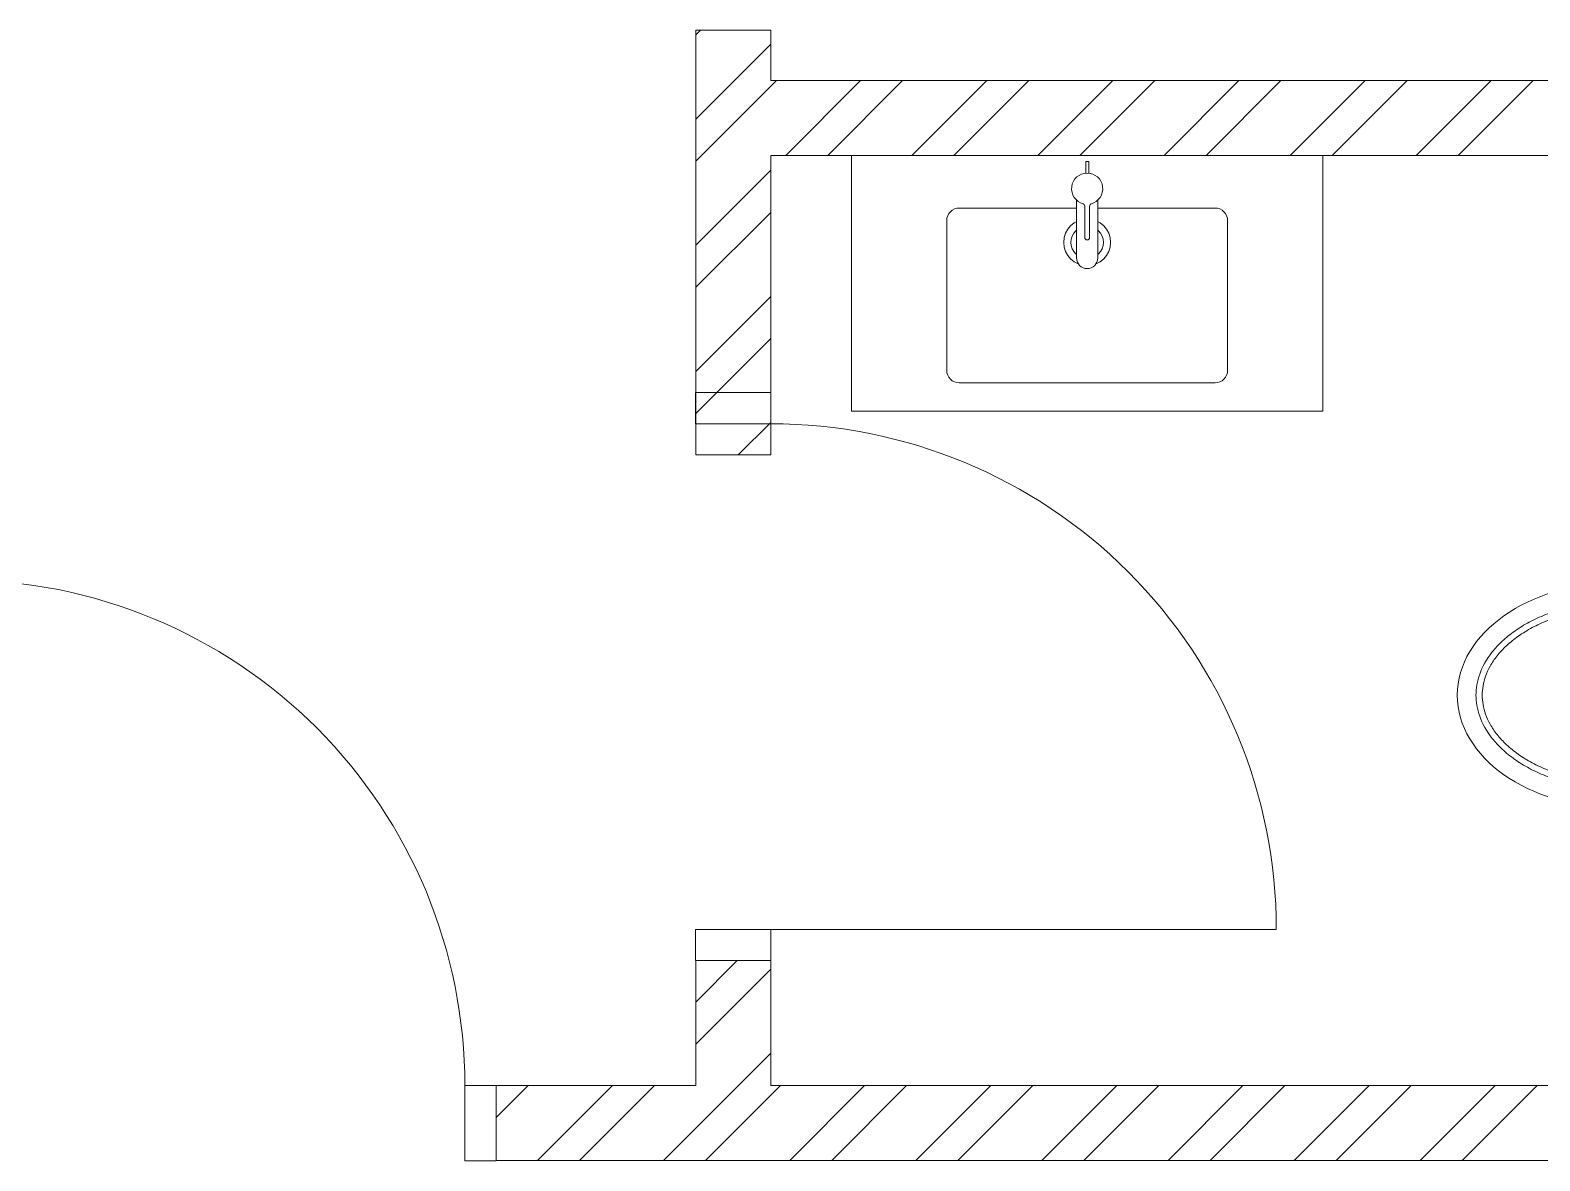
# Model space of a CAD drawing. Header units: millimetres. Extents: x 53645 to 137188, y 78097 to 135533.
# Drawn here: x 123516 to 125934, y 125225 to 127036 of the extents above; entities that cross this region are included whole.
import ezdxf

# ---------------------------------------------------------------- set-up
doc = ezdxf.new("R2010")
doc.units = ezdxf.units.MM
doc.set_wipeout_variables(frame=1)
for name, color, linetype, lineweight in [('doors_windows', 4, 'Continuous', 5), ('sanitary', 103, 'Continuous', 9), ('Wall2', 5, 'Continuous', 5)]:
    doc.layers.add(name, color=color, linetype=linetype, lineweight=lineweight)

# ---------------------------------------------------------------- blocks, each defined once
blk = doc.blocks.new('XR_TYPE 4_P1$0$Vero Basin 48x31')
at = {"color": 0, "linetype": 'Continuous'}
blk.add_lwpolyline([(-0.205, -0.035, 0.414214), (-0.225, -0.055), (-0.225, -0.295, 0.414214), (-0.205, -0.315), (0.205, -0.315, 0.414214), (0.225, -0.295), (0.225, -0.055, 0.414214), (0.205, -0.035)], format="xyb", close=True, dxfattribs=at)
for radius in [0.0375, 0.026]:
    blk.add_circle((0, -0.09), radius, dxfattribs=at)
blk = doc.blocks.new('XR_TYPE 4_P1$0$hansgrohe Metris S basin tap_TOP')
blk.add_wipeout([(0.0021, 0.0249), (0.0021, 0.0436), (-0.0029, 0.0436), (-0.0029, 0.0248), (-0.0042, 0.0246), (-0.0055, 0.0244), (-0.0081, 0.0236), (-0.0105, 0.0227), (-0.013, 0.0213), (-0.0155, 0.0196), (-0.0177, 0.0176), (-0.0194, 0.0157), (-0.021, 0.0136), (-0.0223, 0.0112), (-0.0225, 0.0109), (-0.0234, 0.0088), (-0.0243, 0.0059), (-0.0248, 0.0031), (-0.025, 0), (-0.0249, -0.0022), (-0.0245, -0.0052), (-0.0238, -0.0076), (-0.0228, -0.0104), (-0.0215, -0.0128), (-0.0201, -0.0149), (-0.0179, -0.0174), (-0.017, -0.0183), (-0.017, -0.111), (-0.0168, -0.1134), (-0.0164, -0.1154), (-0.0158, -0.1173), (-0.0147, -0.1195), (-0.0135, -0.1214), (-0.0122, -0.1229), (-0.0106, -0.1243), (-0.0086, -0.1257), (-0.0065, -0.1267), (-0.0044, -0.1274), (-0.0022, -0.1279), (0, -0.128), (0.0024, -0.1278), (0.0044, -0.1274), (0.0065, -0.1267), (0.0083, -0.1258), (0.0104, -0.1245), (0.012, -0.1231), (0.0136, -0.1212), (0.0147, -0.1196), (0.0158, -0.1173), (0.0164, -0.1156), (0.0169, -0.1129), (0.017, -0.111), (0.017, -0.0182), (0.0183, -0.017), (0.0198, -0.0152), (0.0216, -0.0126), (0.0227, -0.0105), (0.0238, -0.0076), (0.0245, -0.0051), (0.0249, -0.0024), (0.025, 0), (0.0247, 0.0039), (0.0243, 0.0058), (0.0234, 0.0088), (0.0223, 0.0113), (0.0212, 0.0132), (0.0195, 0.0157), (0.0177, 0.0177), (0.0156, 0.0195), (0.0131, 0.0213), (0.0108, 0.0225), (0.0074, 0.0239), (0.0053, 0.0244)])
for p, q in [((-0.017, -0.111), (-0.017, -0.0183)), ((0.017, -0.111), (0.017, -0.0182)), ((-0.004, -0.078), (-0.004, -0.0275)), ((0.004, -0.0275), (0.004, -0.078))]:
    blk.add_line(p, q)
blk.add_lwpolyline([(-0.0029, 0.0248), (-0.0029, 0.0436), (0.0021, 0.0436), (0.0021, 0.0249)])
for centre, radius, start, end in [((0, 0), 0.025, 284.3837, 255.6163), ((-0.0075, -0.0275), 0.00348, 359.0153, 68.563), ((0.0075, -0.0274), 0.00345, 111.1125, 181.3092), ((0, -0.078), 0.004, 180, 0), ((0, -0.111), 0.017, 180, 0)]:
    blk.add_arc(centre, radius, start, end)
blk = doc.blocks.new('jy6r')
at = {"color": 0}
for p, q in [((64668.2, -13271.9), (64373.4, -13271.8)), ((64668.2, -13631.9), (64668.2, -13271.9)), ((64589.5, -13301.9), (64373.4, -13301.8)), ((64571.7, -13311.9), (64373.4, -13311.8)), ((64601.8, -13347.4), (64624.8, -13347.4)), ((64624.8, -13347.4), (64624.6, -13554.5)), ((64624.6, -13554.5), (64602.2, -13554.5)), ((64571.5, -13591.9), (64373.2, -13591.8)), ((64589.3, -13601.9), (64373.2, -13601.8)), ((64668.2, -13631.9), (64373.2, -13631.8))]:
    blk.add_line(p, q, dxfattribs=at)
for radius, end in [(465.2, 17.4853), (485.2, 17.979)]:
    blk.add_arc((64127.9, -13451.7), radius, 341.9643, end, dxfattribs=at)
at = {"color": 0, "lineweight": 9, "extrusion": (0, 0, -1)}
blk.add_ellipse((64373.3, -13451.8), major_axis=(-255.1, 0.1), ratio=0.705489, start_param=0, end_param=1.570796, dxfattribs=at)
at = {"color": 0, "lineweight": 9}
blk.add_ellipse((64373.3, -13451.8), major_axis=(-255.1, 0.1), ratio=0.705489, start_param=0, end_param=1.570796, dxfattribs=at)
for points, knots in [([(64373.2, -13601.8), (64354.8, -13601.8), (64335.5, -13600.2), (64306.5, -13595.1), (64296.9, -13592.9), (64277.9, -13587.6), (64268.5, -13584.4), (64250.4, -13577.3), (64241.7, -13573.2), (64225.2, -13564.4), (64217.3, -13559.6), (64202.9, -13549.4), (64196.2, -13543.9), (64184.2, -13532.7), (64178.9, -13526.9), (64164.8, -13509.3), (64158.3, -13497.2), (64149.9, -13473.8), (64148.1, -13462.5), (64148.1, -13440.9), (64149.9, -13429.5), (64158.3, -13406.1), (64164.9, -13394.1), (64178.9, -13376.5), (64184.3, -13370.7), (64196.3, -13359.5), (64203, -13354), (64217.5, -13343.8), (64225.3, -13339), (64241.8, -13330.2), (64250.6, -13326.2), (64268.6, -13319.1), (64278, -13315.9), (64297, -13310.6), (64306.7, -13308.5), (64335.7, -13303.3), (64355, -13301.8), (64373.4, -13301.8)], [-1.570796, -1.570796, -1.570796, -1.570796, -1.308997, -1.308997, -1.178097, -1.178097, -1.047198, -1.047198, -0.916298, -0.916298, -0.785398, -0.785398, -0.654498, -0.654498, -0.523599, -0.523599, -0.261799, -0.261799, 0, 0, 0.261799, 0.261799, 0.523599, 0.523599, 0.654498, 0.654498, 0.785398, 0.785398, 0.916298, 0.916298, 1.047198, 1.047198, 1.178097, 1.178097, 1.308997, 1.308997, 1.570796, 1.570796, 1.570796, 1.570796]), ([(64373.2, -13591.8), (64355.4, -13591.8), (64336.6, -13590.3), (64308.6, -13585.3), (64299.2, -13583.2), (64280.9, -13578), (64271.9, -13575), (64254.5, -13568.1), (64246.1, -13564.2), (64230.2, -13555.8), (64222.8, -13551.2), (64209, -13541.4), (64202.7, -13536.3), (64191.4, -13525.7), (64186.4, -13520.3), (64177.7, -13509.4), (64174, -13503.8), (64167.9, -13492.9), (64165.4, -13487.5), (64161.6, -13476.9), (64160.3, -13471.7), (64158.5, -13461.5), (64158.1, -13456.5), (64158.1, -13446.8), (64158.5, -13441.9), (64160.3, -13431.7), (64161.6, -13426.5), (64165.4, -13415.9), (64167.9, -13410.5), (64174, -13399.5), (64177.7, -13394), (64186.4, -13383.1), (64191.4, -13377.6), (64202.8, -13367.1), (64209.1, -13362), (64222.9, -13352.3), (64230.3, -13347.7), (64246.2, -13339.2), (64254.6, -13335.4), (64272, -13328.5), (64281, -13325.5), (64299.4, -13320.4), (64308.7, -13318.2), (64336.8, -13313.3), (64355.5, -13311.8), (64373.4, -13311.8)], [-1.570796, -1.570796, -1.570796, -1.570796, -1.308997, -1.308997, -1.178097, -1.178097, -1.047198, -1.047198, -0.916298, -0.916298, -0.785398, -0.785398, -0.654498, -0.654498, -0.523599, -0.523599, -0.392699, -0.392699, -0.261799, -0.261799, -0.1309, -0.1309, 0, 0, 0.1309, 0.1309, 0.261799, 0.261799, 0.392699, 0.392699, 0.523599, 0.523599, 0.654498, 0.654498, 0.785398, 0.785398, 0.916298, 0.916298, 1.047198, 1.047198, 1.178097, 1.178097, 1.308997, 1.308997, 1.570796, 1.570796, 1.570796, 1.570796])]:
    blk.add_open_spline(points, degree=3, knots=knots, dxfattribs=at)
blk = doc.blocks.new('*U65')
at = {"color": 0, "linetype": 'ByBlock', "ltscale": 10}
blk.add_lwpolyline([(-860, 0), (-860, 810, -0.414214), (-50, 0)], format="xyb", dxfattribs=at)
at = {"color": 0}
for points in [[(-910, 0), (-860, 0), (-860, -120.6), (-910, -120.6)], [(-50, 0), (0, 0), (0, -120.6), (-50, -120.6)]]:
    blk.add_lwpolyline(points, close=True, dxfattribs=at)
blk = doc.blocks.new('*U67')
at = {"color": 0, "linetype": 'ByBlock', "ltscale": 10}
blk.add_lwpolyline([(-50, 0), (-50, 810, 0.414214), (-860, 0)], format="xyb", dxfattribs=at)
at = {"color": 0}
for points in [[(-910, 0), (-860, 0), (-860, -120.6), (-910, -120.6)], [(-50, 0), (0, 0), (0, -120.6), (-50, -120.6)]]:
    blk.add_lwpolyline(points, close=True, dxfattribs=at)

msp = doc.modelspace()

# ---------------------------------------------------------------- linework, layer by layer
at = {"layer": 'sanitary', "linetype": 'ByBlock', "lineweight": 0}
msp.add_lwpolyline([(124831.5, 126835.9), (125587.1, 126835.9), (125587.1, 126425.9), (124831.5, 126425.9)], close=True, dxfattribs=at)
at = {"layer": 'Wall2', "ltscale": 100}
for points in [[(124582.3, 127028.7), (124590, 127036.4)], [(124582.3, 126355.9), (124582.3, 127036.4)], [(124582.3, 127036.4), (124702.3, 127036.4)], [(124702.3, 127036.4), (124702.3, 126955.9)], [(124582.3, 126894), (124702.3, 127014)], [(124582.3, 126826.7), (124702.3, 126946.7)], [(124702.3, 126946.7), (124711.6, 126955.9)], [(124702.3, 126955.9), (126502.3, 126955.9)], [(124726.3, 126835.9), (124846.3, 126955.9)], [(124793.6, 126835.9), (124913.6, 126955.9)], [(124928.3, 126835.9), (125048.3, 126955.9)], [(124995.7, 126835.9), (125115.7, 126955.9)], [(125332.4, 126835.9), (125452.4, 126955.9)], [(125399.8, 126835.9), (125519.8, 126955.9)], [(125534.5, 126835.9), (125654.5, 126955.9)], [(125601.8, 126835.9), (125721.8, 126955.9)], [(125736.5, 126835.9), (125856.5, 126955.9)], [(125803.9, 126835.9), (125923.9, 126955.9)], [(124702.3, 126835.9), (124702.3, 126355.9)], [(124582.3, 126692), (124702.3, 126812)], [(124582.3, 126624.6), (124702.3, 126744.6)], [(124582.3, 126489.9), (124702.3, 126609.9)], [(124582.3, 126422.6), (124702.3, 126542.6)], [(124650.3, 126355.9), (124702.3, 126407.9)], [(124702.3, 126355.9), (124582.3, 126355.9)], [(124582.3, 125479.6), (124648.6, 125545.9)], [(124582.3, 125345.9), (124582.3, 125545.9)], [(124582.3, 125545.9), (124702.3, 125545.9)], [(124702.3, 125545.9), (124702.3, 125345.9)], [(124582.3, 125412.3), (124702.3, 125532.3)], [(124650.6, 125345.9), (124702.3, 125397.6)], [(124262.3, 125294.4), (124313.9, 125345.9)], [(124262.3, 125225.9), (124262.3, 125345.9)], [(124262.3, 125345.9), (124582.3, 125345.9)], [(124328.6, 125225.9), (124448.6, 125345.9)], [(124395.9, 125225.9), (124515.9, 125345.9)], [(124530.6, 125225.9), (124650.6, 125345.9)], [(124598, 125225.9), (124718, 125345.9)], [(124702.3, 125345.9), (126502.3, 125345.9)], [(124732.7, 125225.9), (124852.7, 125345.9)], [(124800, 125225.9), (124920, 125345.9)], [(124934.7, 125225.9), (125054.7, 125345.9)], [(125002.1, 125225.9), (125122.1, 125345.9)], [(125136.8, 125225.9), (125256.8, 125345.9)], [(125204.1, 125225.9), (125324.1, 125345.9)], [(125338.8, 125225.9), (125458.8, 125345.9)], [(125406.2, 125225.9), (125526.2, 125345.9)], [(125540.9, 125225.9), (125660.9, 125345.9)], [(125608.3, 125225.9), (125728.3, 125345.9)], [(125743, 125225.9), (125863, 125345.9)], [(125810.3, 125225.9), (125930.3, 125345.9)], [(126502.3, 125225.9), (124262.3, 125225.9)]]:
    msp.add_lwpolyline(points, dxfattribs=at)

# ---------------------------------------------------------------- block references
at = {"layer": 'doors_windows', "color": 0, "xscale": -1}
for name, p, rotation in [('*U65', (124702.3, 126455.9), 269.9999936264059), ('*U67', (123352.3, 125345.9), 359.9999936264059)]:
    msp.add_blockref(name, p, dxfattribs=dict(at, rotation=rotation))
at = {"layer": 'sanitary', "linetype": 'ByBlock', "lineweight": 0, "xscale": -1000, "yscale": 1000, "zscale": 1000}
msp.add_blockref('XR_TYPE 4_P1$0$Vero Basin 48x31', (125209.3, 126786.5), dxfattribs=at)
at = {"layer": 'sanitary', "linetype": 'ByBlock', "lineweight": 0}
msp.add_blockref('jy6r', (61684.1, 139422.8), dxfattribs=at)

# ---------------------------------------------------------------- next in the draw order: block references
at = {"layer": 'sanitary', "linetype": 'ByBlock', "lineweight": 0, "xscale": -1000, "yscale": 1000, "zscale": 1000}
msp.add_blockref('XR_TYPE 4_P1$0$hansgrohe Metris S basin tap_TOP', (125209.3, 126782.5), dxfattribs=at)

# ---------------------------------------------------------------- next in the draw order: linework, layer by layer
at = {"layer": 'Wall2', "ltscale": 100}
for points in [[(125130.4, 126835.9), (125250.4, 126955.9)], [(125197.7, 126835.9), (125317.7, 126955.9)], [(126502.3, 126835.9), (124702.3, 126835.9)]]:
    msp.add_lwpolyline(points, dxfattribs=at)

doc.saveas('drawing.dxf')
